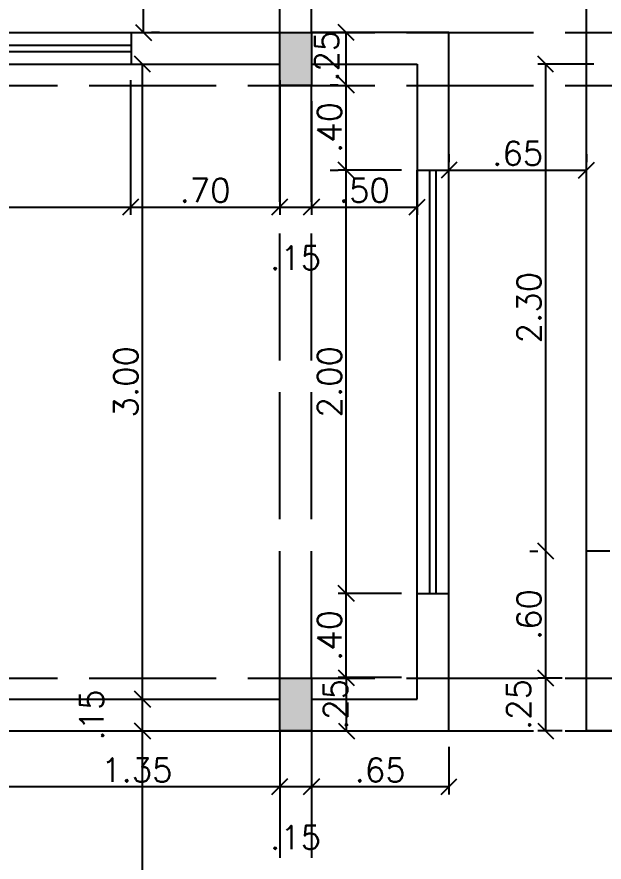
# Model space of a CAD drawing. Header units: inches. Extents: x -2 to 120, y -6 to 26.
# Drawn here: x 85.39 to 88.166, y 5.123 to 9.116 of the extents above; entities that cross this region are included whole.
import ezdxf

# ---------------------------------------------------------------- set-up
doc = ezdxf.new("R2010")
doc.units = ezdxf.units.IN
doc.header["$MEASUREMENT"] = 0
doc.linetypes.add('ACAD_ISO02W100', pattern=[15, 12, -3])
for name, color, linetype in [('Alvenaria', 4, 'Continuous'), ('ARQ-COTAS', 1, 'Continuous'), ('Estrutura', 6, 'Continuous'), ('Hachura', 8, 'Continuous'), ('Janela', 3, 'Continuous'), ('Peitoril', 1, 'Continuous'), ('Projecao', 1, 'ACAD_ISO02W100'), ('Soleira', 1, 'Continuous')]:
    doc.layers.add(name, color=color, linetype=linetype)
doc.layers.get('0').off()
doc.styles.add('ROMANS', font='romans.shx')
doc.dimstyles.new('1-75', dxfattribs={"dimscale": 0.75, "dimtxt": 0.15, "dimasz": 0.1, "dimexe": 0.05, "dimexo": 0.1, "dimgap": 0.03, "dimtad": 1, "dimzin": 5, "dimdsep": 46, "dimtxsty": 'ROMANS', "dimblk": 'OBLIQUE', "dimcen": 0, "dimclrd": 256, "dimclre": 256, "dimclrt": 2, "dimadec": 0, "dimazin": 0, "dimtfac": 1, "dimtofl": 0, "dimtmove": 2, "dimatfit": 3, "dimfxl": 0.04, "dimtolj": 1, "dimtzin": 1, "dimarcsym": 0})

# ---------------------------------------------------------------- blocks, each defined once
blk = doc.blocks.new('_Oblique')
at = {"color": 0, "linetype": 'ByBlock', "lineweight": -2}
blk.add_line((-0.5, -0.5), (0.5, 0.5), dxfattribs=at)
blk = doc.blocks.new('*D1071')
at = {"layer": 'ARQ-COTAS', "lineweight": -2, "transparency": 16777216}
for p, q in [((85.909, 5.7427), (85.9465, 5.7427)), ((85.984, 1.0427), (85.984, 5.7427)), ((85.909, 1.0427), (85.9465, 1.0427))]:
    blk.add_line(p, q, dxfattribs=at)
at = {"layer": 'DEFPOINTS', "color": 0, "transparency": 16777216}
for p in [(85.984, 5.7427), (85.984, 5.7427), (85.984, 1.0427)]:
    blk.add_point(p, dxfattribs=at)
at = {"layer": 'ARQ-COTAS', "lineweight": -2, "transparency": 16777216, "xscale": 0.07500000000000001, "yscale": 0.07500000000000001, "zscale": 0.07500000000000001}
for p, rotation in [((85.984, 5.7427), 90), ((85.984, 1.0427), 270)]:
    blk.add_blockref('_Oblique', p, dxfattribs=dict(at, rotation=rotation))
at = {"layer": 'ARQ-COTAS', "color": 2, "transparency": 16777216, "insert": (85.9053, 3.3927), "char_height": 0.1125, "attachment_point": 5, "rotation": 90, "style": 'ROMANS'}
blk.add_mtext('\\A1;4.70', dxfattribs=at)
blk = doc.blocks.new('*D1072')
at = {"layer": 'ARQ-COTAS', "lineweight": -2, "transparency": 16777216}
for p, q in [((85.909, 5.8927), (85.9465, 5.8927)), ((85.984, 5.7427), (85.984, 5.8927)), ((85.909, 5.7427), (85.9465, 5.7427))]:
    blk.add_line(p, q, dxfattribs=at)
at = {"layer": 'DEFPOINTS', "color": 0, "transparency": 16777216}
for p in [(85.984, 5.8927), (85.984, 5.8927), (85.984, 5.7427)]:
    blk.add_point(p, dxfattribs=at)
at = {"layer": 'ARQ-COTAS', "lineweight": -2, "transparency": 16777216, "xscale": 0.07500000000000001, "yscale": 0.07500000000000001, "zscale": 0.07500000000000001}
for p, rotation in [((85.984, 5.8927), 90), ((85.984, 5.7427), 270)]:
    blk.add_blockref('_Oblique', p, dxfattribs=dict(at, rotation=rotation))
at = {"layer": 'ARQ-COTAS', "color": 2, "transparency": 16777216, "insert": (85.744, 5.8177), "char_height": 0.1125, "attachment_point": 5, "rotation": 90, "style": 'ROMANS'}
blk.add_mtext('\\A1;.15', dxfattribs=at)
blk = doc.blocks.new('*D1073')
at = {"layer": 'ARQ-COTAS', "lineweight": -2, "transparency": 16777216}
for p, q in [((85.909, 8.8927), (85.9465, 8.8927)), ((85.984, 5.8927), (85.984, 8.8927)), ((85.909, 5.8927), (85.9465, 5.8927))]:
    blk.add_line(p, q, dxfattribs=at)
at = {"layer": 'DEFPOINTS', "color": 0, "transparency": 16777216}
for p in [(85.984, 8.8927), (85.984, 8.8927), (85.984, 5.8927)]:
    blk.add_point(p, dxfattribs=at)
at = {"layer": 'ARQ-COTAS', "lineweight": -2, "transparency": 16777216, "xscale": 0.07500000000000001, "yscale": 0.07500000000000001, "zscale": 0.07500000000000001}
for p, rotation in [((85.984, 8.8927), 90), ((85.984, 5.8927), 270)]:
    blk.add_blockref('_Oblique', p, dxfattribs=dict(at, rotation=rotation))
at = {"layer": 'ARQ-COTAS', "color": 2, "transparency": 16777216, "insert": (85.9053, 7.3927), "char_height": 0.1125, "attachment_point": 5, "rotation": 90, "style": 'ROMANS'}
blk.add_mtext('\\A1;3.00', dxfattribs=at)
blk = doc.blocks.new('*D1074')
at = {"layer": 'ARQ-COTAS', "lineweight": -2, "transparency": 16777216}
for p, q in [((85.9137, 9.6927), (85.9512, 9.6927)), ((85.9887, 9.0427), (85.9887, 9.6927)), ((86.0637, 9.0427), (86.0262, 9.0427))]:
    blk.add_line(p, q, dxfattribs=at)
at = {"layer": 'DEFPOINTS', "color": 0, "transparency": 16777216}
for p in [(85.9887, 9.6927), (85.9887, 9.6927), (85.9887, 9.0427)]:
    blk.add_point(p, dxfattribs=at)
at = {"layer": 'ARQ-COTAS', "lineweight": -2, "transparency": 16777216, "xscale": 0.07500000000000001, "yscale": 0.07500000000000001, "zscale": 0.07500000000000001}
for p, rotation in [((85.9887, 9.6927), 90), ((85.9887, 9.0427), 270)]:
    blk.add_blockref('_Oblique', p, dxfattribs=dict(at, rotation=rotation))
at = {"layer": 'ARQ-COTAS', "color": 2, "transparency": 16777216, "insert": (85.91, 9.3677), "char_height": 0.1125, "attachment_point": 5, "rotation": 90, "style": 'ROMANS'}
blk.add_mtext('\\A1;.65', dxfattribs=at)
blk = doc.blocks.new('*D1076')
at = {"layer": 'ARQ-COTAS', "lineweight": -2, "transparency": 16777216}
for p, q in [((86.8716, 9.0424), (86.9091, 9.0424)), ((86.9466, 8.7953), (86.9466, 9.0424)), ((86.8716, 8.7953), (86.9091, 8.7953))]:
    blk.add_line(p, q, dxfattribs=at)
at = {"layer": 'DEFPOINTS', "color": 0, "transparency": 16777216}
for p in [(86.9466, 9.0424), (86.9466, 9.0424), (86.9466, 8.7953)]:
    blk.add_point(p, dxfattribs=at)
at = {"layer": 'ARQ-COTAS', "lineweight": -2, "transparency": 16777216, "xscale": 0.07500000000000001, "yscale": 0.07500000000000001, "zscale": 0.07500000000000001}
for p, rotation in [((86.9466, 9.0424), 90), ((86.9466, 8.7953), 270)]:
    blk.add_blockref('_Oblique', p, dxfattribs=dict(at, rotation=rotation))
at = {"layer": 'ARQ-COTAS', "color": 2, "transparency": 16777216, "insert": (86.8541, 8.9307), "char_height": 0.1125, "attachment_point": 5, "rotation": 90, "style": 'ROMANS'}
blk.add_mtext('\\A1;.25', dxfattribs=at)
blk = doc.blocks.new('*D1077')
at = {"layer": 'ARQ-COTAS', "lineweight": -2, "transparency": 16777216}
for p, q in [((86.8716, 8.7953), (86.9091, 8.7953)), ((86.9466, 8.3927), (86.9466, 8.7953)), ((87.2075, 8.3927), (86.9091, 8.3927))]:
    blk.add_line(p, q, dxfattribs=at)
at = {"layer": 'DEFPOINTS', "color": 0, "transparency": 16777216}
for p in [(86.9466, 8.7953), (86.9466, 8.7953), (87.2825, 8.3927)]:
    blk.add_point(p, dxfattribs=at)
at = {"layer": 'ARQ-COTAS', "lineweight": -2, "transparency": 16777216, "xscale": 0.07500000000000001, "yscale": 0.07500000000000001, "zscale": 0.07500000000000001}
for p, rotation in [((86.9466, 8.7953), 90), ((86.9466, 8.3927), 270)]:
    blk.add_blockref('_Oblique', p, dxfattribs=dict(at, rotation=rotation))
at = {"layer": 'ARQ-COTAS', "color": 2, "transparency": 16777216, "insert": (86.8679, 8.594), "char_height": 0.1125, "attachment_point": 5, "rotation": 90, "style": 'ROMANS'}
blk.add_mtext('\\A1;.40', dxfattribs=at)
blk = doc.blocks.new('*D1078')
at = {"layer": 'ARQ-COTAS', "lineweight": -2, "transparency": 16777216}
for p, q in [((86.8716, 8.3927), (86.9091, 8.3927)), ((86.9466, 6.3927), (86.9466, 8.3927)), ((87.2075, 6.3927), (86.9091, 6.3927))]:
    blk.add_line(p, q, dxfattribs=at)
at = {"layer": 'DEFPOINTS', "color": 0, "transparency": 16777216}
for p in [(86.9466, 8.3927), (86.9466, 8.3927), (87.2825, 6.3927)]:
    blk.add_point(p, dxfattribs=at)
at = {"layer": 'ARQ-COTAS', "lineweight": -2, "transparency": 16777216, "xscale": 0.07500000000000001, "yscale": 0.07500000000000001, "zscale": 0.07500000000000001}
for p, rotation in [((86.9466, 8.3927), 90), ((86.9466, 6.3927), 270)]:
    blk.add_blockref('_Oblique', p, dxfattribs=dict(at, rotation=rotation))
at = {"layer": 'ARQ-COTAS', "color": 2, "transparency": 16777216, "insert": (86.8679, 7.3927), "char_height": 0.1125, "attachment_point": 5, "rotation": 90, "style": 'ROMANS'}
blk.add_mtext('\\A1;2.00', dxfattribs=at)
blk = doc.blocks.new('*D1079')
at = {"layer": 'ARQ-COTAS', "lineweight": -2, "transparency": 16777216}
for p, q in [((86.9753, 6.3927), (86.9091, 6.3927)), ((86.9466, 5.9947), (86.9466, 6.3927)), ((87.2075, 5.9947), (86.9091, 5.9947))]:
    blk.add_line(p, q, dxfattribs=at)
at = {"layer": 'DEFPOINTS', "color": 0, "transparency": 16777216}
for p in [(86.9466, 6.3927), (87.0503, 6.3927), (87.2825, 5.9947)]:
    blk.add_point(p, dxfattribs=at)
at = {"layer": 'ARQ-COTAS', "lineweight": -2, "transparency": 16777216, "xscale": 0.07500000000000001, "yscale": 0.07500000000000001, "zscale": 0.07500000000000001}
for p, rotation in [((86.9466, 6.3927), 90), ((86.9466, 5.9947), 270)]:
    blk.add_blockref('_Oblique', p, dxfattribs=dict(at, rotation=rotation))
at = {"layer": 'ARQ-COTAS', "color": 2, "transparency": 16777216, "insert": (86.8679, 6.1937), "char_height": 0.1125, "attachment_point": 5, "rotation": 90, "style": 'ROMANS'}
blk.add_mtext('\\A1;.40', dxfattribs=at)
blk = doc.blocks.new('*D1080')
at = {"layer": 'ARQ-COTAS', "lineweight": -2, "transparency": 16777216}
for p, q in [((86.8736, 5.9927), (86.9111, 5.9927)), ((86.9486, 5.7427), (86.9486, 5.9927)), ((86.8575, 5.7427), (86.9861, 5.7427))]:
    blk.add_line(p, q, dxfattribs=at)
at = {"layer": 'DEFPOINTS', "color": 0, "transparency": 16777216}
for p in [(86.9486, 5.9927), (86.9486, 5.9927), (86.7825, 5.7427)]:
    blk.add_point(p, dxfattribs=at)
at = {"layer": 'ARQ-COTAS', "lineweight": -2, "transparency": 16777216, "xscale": 0.07500000000000001, "yscale": 0.07500000000000001, "zscale": 0.07500000000000001}
for p, rotation in [((86.9486, 5.9927), 90), ((86.9486, 5.7427), 270)]:
    blk.add_blockref('_Oblique', p, dxfattribs=dict(at, rotation=rotation))
at = {"layer": 'ARQ-COTAS', "color": 2, "transparency": 16777216, "insert": (86.8964, 5.8677), "char_height": 0.1125, "attachment_point": 5, "rotation": 90, "style": 'ROMANS'}
blk.add_mtext('\\A1;.25', dxfattribs=at)
blk = doc.blocks.new('*D1082')
at = {"layer": 'ARQ-COTAS', "lineweight": -2, "transparency": 16777216}
for p, q in [((88.1175, 8.8927), (87.8521, 8.8927)), ((87.8896, 6.5927), (87.8896, 8.8927)), ((87.8146, 6.5927), (87.8521, 6.5927))]:
    blk.add_line(p, q, dxfattribs=at)
at = {"layer": 'DEFPOINTS', "color": 0, "transparency": 16777216}
for p in [(87.8896, 8.8927), (88.1925, 8.8927), (87.8896, 6.5927)]:
    blk.add_point(p, dxfattribs=at)
at = {"layer": 'ARQ-COTAS', "lineweight": -2, "transparency": 16777216, "xscale": 0.07500000000000001, "yscale": 0.07500000000000001, "zscale": 0.07500000000000001}
for p, rotation in [((87.8896, 8.8927), 90), ((87.8896, 6.5927), 270)]:
    blk.add_blockref('_Oblique', p, dxfattribs=dict(at, rotation=rotation))
at = {"layer": 'ARQ-COTAS', "color": 2, "transparency": 16777216, "insert": (87.8108, 7.7427), "char_height": 0.1125, "attachment_point": 5, "rotation": 90, "style": 'ROMANS'}
blk.add_mtext('\\A1;2.30', dxfattribs=at)
blk = doc.blocks.new('*D1083')
at = {"layer": 'ARQ-COTAS', "lineweight": -2, "transparency": 16777216}
for p, q in [((87.8146, 6.5927), (87.8521, 6.5927)), ((87.8896, 5.9927), (87.8896, 6.5927)), ((87.9675, 5.9927), (87.8521, 5.9927))]:
    blk.add_line(p, q, dxfattribs=at)
at = {"layer": 'DEFPOINTS', "color": 0, "transparency": 16777216}
for p in [(87.8896, 6.5927), (87.8896, 6.5927), (88.0425, 5.9927)]:
    blk.add_point(p, dxfattribs=at)
at = {"layer": 'ARQ-COTAS', "lineweight": -2, "transparency": 16777216, "xscale": 0.07500000000000001, "yscale": 0.07500000000000001, "zscale": 0.07500000000000001}
for p, rotation in [((87.8896, 6.5927), 90), ((87.8896, 5.9927), 270)]:
    blk.add_blockref('_Oblique', p, dxfattribs=dict(at, rotation=rotation))
at = {"layer": 'ARQ-COTAS', "color": 2, "transparency": 16777216, "insert": (87.8108, 6.2927), "char_height": 0.1125, "attachment_point": 5, "rotation": 90, "style": 'ROMANS'}
blk.add_mtext('\\A1;.60', dxfattribs=at)
blk = doc.blocks.new('*D1084')
at = {"layer": 'ARQ-COTAS', "lineweight": -2, "transparency": 16777216}
for p, q in [((87.8146, 5.9927), (87.8521, 5.9927)), ((87.8896, 5.7427), (87.8896, 5.9927)), ((87.9675, 5.7427), (87.8521, 5.7427))]:
    blk.add_line(p, q, dxfattribs=at)
at = {"layer": 'DEFPOINTS', "color": 0, "transparency": 16777216}
for p in [(87.8896, 5.9927), (87.8896, 5.9927), (88.0425, 5.7427)]:
    blk.add_point(p, dxfattribs=at)
at = {"layer": 'ARQ-COTAS', "lineweight": -2, "transparency": 16777216, "xscale": 0.07500000000000001, "yscale": 0.07500000000000001, "zscale": 0.07500000000000001}
for p, rotation in [((87.8896, 5.9927), 90), ((87.8896, 5.7427), 270)]:
    blk.add_blockref('_Oblique', p, dxfattribs=dict(at, rotation=rotation))
at = {"layer": 'ARQ-COTAS', "color": 2, "transparency": 16777216, "insert": (87.7621, 5.8677), "char_height": 0.1125, "attachment_point": 5, "rotation": 90, "style": 'ROMANS'}
blk.add_mtext('\\A1;.25', dxfattribs=at)
blk = doc.blocks.new('*D1115')
at = {"layer": 'ARQ-COTAS', "lineweight": -2, "transparency": 16777216}
for p, q in [((87.4325, 8.4677), (87.4325, 8.4302)), ((88.0825, 8.4677), (88.0825, 8.4302)), ((87.4325, 8.3927), (88.0825, 8.3927))]:
    blk.add_line(p, q, dxfattribs=at)
at = {"layer": 'DEFPOINTS', "color": 0, "transparency": 16777216}
for p in [(87.4325, 8.3927), (88.0825, 8.3927), (88.0825, 8.3927)]:
    blk.add_point(p, dxfattribs=at)
at = {"layer": 'ARQ-COTAS', "lineweight": -2, "transparency": 16777216, "xscale": 0.07500000000000001, "yscale": 0.07500000000000001, "zscale": 0.07500000000000001, "rotation": 180}
blk.add_blockref('_Oblique', (87.4325, 8.3927), dxfattribs=at)
at = {"layer": 'ARQ-COTAS', "lineweight": -2, "transparency": 16777216, "xscale": 0.07500000000000001, "yscale": 0.07500000000000001, "zscale": 0.07500000000000001}
blk.add_blockref('_Oblique', (88.0825, 8.3927), dxfattribs=at)
at = {"layer": 'ARQ-COTAS', "color": 2, "transparency": 16777216, "insert": (87.7575, 8.4715), "char_height": 0.1125, "attachment_point": 5, "style": 'ROMANS'}
blk.add_mtext('\\A1;.65', dxfattribs=at)
blk = doc.blocks.new('*D1119')
at = {"layer": 'ARQ-COTAS', "lineweight": -2, "transparency": 16777216}
for p, q in [((86.7825, 5.6677), (86.7825, 5.4421)), ((87.4325, 5.6677), (87.4325, 5.4421)), ((86.7825, 5.4796), (87.4325, 5.4796))]:
    blk.add_line(p, q, dxfattribs=at)
at = {"layer": 'DEFPOINTS', "color": 0, "transparency": 16777216}
for p in [(86.7825, 5.7427), (87.4325, 5.7427), (87.4325, 5.4796)]:
    blk.add_point(p, dxfattribs=at)
at = {"layer": 'ARQ-COTAS', "lineweight": -2, "transparency": 16777216, "xscale": 0.07500000000000001, "yscale": 0.07500000000000001, "zscale": 0.07500000000000001, "rotation": 180}
blk.add_blockref('_Oblique', (86.7825, 5.4796), dxfattribs=at)
at = {"layer": 'ARQ-COTAS', "lineweight": -2, "transparency": 16777216, "xscale": 0.07500000000000001, "yscale": 0.07500000000000001, "zscale": 0.07500000000000001}
blk.add_blockref('_Oblique', (87.4325, 5.4796), dxfattribs=at)
at = {"layer": 'ARQ-COTAS', "color": 2, "transparency": 16777216, "insert": (87.1075, 5.5584), "char_height": 0.1125, "attachment_point": 5, "style": 'ROMANS'}
blk.add_mtext('\\A1;.65', dxfattribs=at)
blk = doc.blocks.new('*D1120')
at = {"layer": 'ARQ-COTAS', "lineweight": -2, "transparency": 16777216}
for p, q in [((86.6325, 5.6677), (86.6325, 5.4421)), ((86.7825, 5.6677), (86.7825, 5.4421)), ((86.6325, 5.4796), (86.7825, 5.4796))]:
    blk.add_line(p, q, dxfattribs=at)
at = {"layer": 'DEFPOINTS', "color": 0, "transparency": 16777216}
for p in [(86.6325, 5.7427), (86.7825, 5.7427), (86.7825, 5.4796)]:
    blk.add_point(p, dxfattribs=at)
at = {"layer": 'ARQ-COTAS', "lineweight": -2, "transparency": 16777216, "xscale": 0.07500000000000001, "yscale": 0.07500000000000001, "zscale": 0.07500000000000001, "rotation": 180}
blk.add_blockref('_Oblique', (86.6325, 5.4796), dxfattribs=at)
at = {"layer": 'ARQ-COTAS', "lineweight": -2, "transparency": 16777216, "xscale": 0.07500000000000001, "yscale": 0.07500000000000001, "zscale": 0.07500000000000001}
blk.add_blockref('_Oblique', (86.7825, 5.4796), dxfattribs=at)
at = {"layer": 'ARQ-COTAS', "color": 2, "transparency": 16777216, "insert": (86.7075, 5.2396), "char_height": 0.1125, "attachment_point": 5, "style": 'ROMANS'}
blk.add_mtext('\\A1;.15', dxfattribs=at)
blk = doc.blocks.new('*D1121')
at = {"layer": 'ARQ-COTAS', "lineweight": -2, "transparency": 16777216}
for p, q in [((85.2825, 5.6677), (85.2825, 5.4421)), ((86.6325, 5.6677), (86.6325, 5.4421)), ((85.2825, 5.4796), (86.6325, 5.4796))]:
    blk.add_line(p, q, dxfattribs=at)
at = {"layer": 'DEFPOINTS', "color": 0, "transparency": 16777216}
for p in [(85.2825, 5.7427), (86.6325, 5.7427), (86.6325, 5.4796)]:
    blk.add_point(p, dxfattribs=at)
at = {"layer": 'ARQ-COTAS', "lineweight": -2, "transparency": 16777216, "xscale": 0.07500000000000001, "yscale": 0.07500000000000001, "zscale": 0.07500000000000001, "rotation": 180}
blk.add_blockref('_Oblique', (85.2825, 5.4796), dxfattribs=at)
at = {"layer": 'ARQ-COTAS', "lineweight": -2, "transparency": 16777216, "xscale": 0.07500000000000001, "yscale": 0.07500000000000001, "zscale": 0.07500000000000001}
blk.add_blockref('_Oblique', (86.6325, 5.4796), dxfattribs=at)
at = {"layer": 'ARQ-COTAS', "color": 2, "transparency": 16777216, "insert": (85.9575, 5.5584), "char_height": 0.1125, "attachment_point": 5, "style": 'ROMANS'}
blk.add_mtext('\\A1;1.35', dxfattribs=at)
blk = doc.blocks.new('*D1125')
at = {"layer": 'ARQ-COTAS', "lineweight": -2, "transparency": 16777216}
for p, q in [((81.9325, 8.8177), (81.9325, 8.1807)), ((85.9278, 8.8177), (85.9278, 8.1807)), ((81.9325, 8.2182), (85.9278, 8.2182))]:
    blk.add_line(p, q, dxfattribs=at)
at = {"layer": 'DEFPOINTS', "color": 0, "transparency": 16777216}
for p in [(81.9325, 8.8927), (85.9278, 8.8927), (85.9278, 8.2182)]:
    blk.add_point(p, dxfattribs=at)
at = {"layer": 'ARQ-COTAS', "lineweight": -2, "transparency": 16777216, "xscale": 0.07500000000000001, "yscale": 0.07500000000000001, "zscale": 0.07500000000000001, "rotation": 180}
blk.add_blockref('_Oblique', (81.9325, 8.2182), dxfattribs=at)
at = {"layer": 'ARQ-COTAS', "lineweight": -2, "transparency": 16777216, "xscale": 0.07500000000000001, "yscale": 0.07500000000000001, "zscale": 0.07500000000000001}
blk.add_blockref('_Oblique', (85.9278, 8.2182), dxfattribs=at)
at = {"layer": 'ARQ-COTAS', "color": 2, "transparency": 16777216, "insert": (83.9301, 8.2969), "char_height": 0.1125, "attachment_point": 5, "style": 'ROMANS'}
blk.add_mtext('\\A1;4.00', dxfattribs=at)
blk = doc.blocks.new('*D1128')
at = {"layer": 'ARQ-COTAS', "lineweight": -2, "transparency": 16777216}
for p, q in [((86.6325, 8.8177), (86.6325, 8.1807)), ((85.9278, 8.7175), (85.9278, 8.1807)), ((85.9278, 8.2182), (86.6325, 8.2182))]:
    blk.add_line(p, q, dxfattribs=at)
at = {"layer": 'DEFPOINTS', "color": 0, "transparency": 16777216}
for p in [(86.6325, 8.8927), (85.9278, 8.7925), (86.6325, 8.2182)]:
    blk.add_point(p, dxfattribs=at)
at = {"layer": 'ARQ-COTAS', "lineweight": -2, "transparency": 16777216, "xscale": 0.07500000000000001, "yscale": 0.07500000000000001, "zscale": 0.07500000000000001, "rotation": 180}
blk.add_blockref('_Oblique', (85.9278, 8.2182), dxfattribs=at)
at = {"layer": 'ARQ-COTAS', "lineweight": -2, "transparency": 16777216, "xscale": 0.07500000000000001, "yscale": 0.07500000000000001, "zscale": 0.07500000000000001}
blk.add_blockref('_Oblique', (86.6325, 8.2182), dxfattribs=at)
at = {"layer": 'ARQ-COTAS', "color": 2, "transparency": 16777216, "insert": (86.2801, 8.2969), "char_height": 0.1125, "attachment_point": 5, "style": 'ROMANS'}
blk.add_mtext('\\A1;.70', dxfattribs=at)
blk = doc.blocks.new('*D1129')
at = {"layer": 'ARQ-COTAS', "lineweight": -2, "transparency": 16777216}
for p, q in [((86.6325, 8.7175), (86.6325, 8.1807)), ((86.7825, 8.7177), (86.7825, 8.1807)), ((86.6325, 8.2182), (86.7825, 8.2182))]:
    blk.add_line(p, q, dxfattribs=at)
at = {"layer": 'DEFPOINTS', "color": 0, "transparency": 16777216}
for p in [(86.6325, 8.7925), (86.7825, 8.7927), (86.7825, 8.2182)]:
    blk.add_point(p, dxfattribs=at)
at = {"layer": 'ARQ-COTAS', "lineweight": -2, "transparency": 16777216, "xscale": 0.07500000000000001, "yscale": 0.07500000000000001, "zscale": 0.07500000000000001, "rotation": 180}
blk.add_blockref('_Oblique', (86.6325, 8.2182), dxfattribs=at)
at = {"layer": 'ARQ-COTAS', "lineweight": -2, "transparency": 16777216, "xscale": 0.07500000000000001, "yscale": 0.07500000000000001, "zscale": 0.07500000000000001}
blk.add_blockref('_Oblique', (86.7825, 8.2182), dxfattribs=at)
at = {"layer": 'ARQ-COTAS', "color": 2, "transparency": 16777216, "insert": (86.7075, 7.9782), "char_height": 0.1125, "attachment_point": 5, "style": 'ROMANS'}
blk.add_mtext('\\A1;.15', dxfattribs=at)
blk = doc.blocks.new('*D1130')
at = {"layer": 'ARQ-COTAS', "lineweight": -2, "transparency": 16777216}
for p, q in [((87.2825, 8.8177), (87.2825, 8.1807)), ((86.7825, 8.7175), (86.7825, 8.1807)), ((86.7825, 8.2182), (87.2825, 8.2182))]:
    blk.add_line(p, q, dxfattribs=at)
at = {"layer": 'DEFPOINTS', "color": 0, "transparency": 16777216}
for p in [(87.2825, 8.8927), (86.7825, 8.7925), (87.2825, 8.2182)]:
    blk.add_point(p, dxfattribs=at)
at = {"layer": 'ARQ-COTAS', "lineweight": -2, "transparency": 16777216, "xscale": 0.07500000000000001, "yscale": 0.07500000000000001, "zscale": 0.07500000000000001, "rotation": 180}
blk.add_blockref('_Oblique', (86.7825, 8.2182), dxfattribs=at)
at = {"layer": 'ARQ-COTAS', "lineweight": -2, "transparency": 16777216, "xscale": 0.07500000000000001, "yscale": 0.07500000000000001, "zscale": 0.07500000000000001}
blk.add_blockref('_Oblique', (87.2825, 8.2182), dxfattribs=at)
at = {"layer": 'ARQ-COTAS', "color": 2, "transparency": 16777216, "insert": (87.0325, 8.2969), "char_height": 0.1125, "attachment_point": 5, "style": 'ROMANS'}
blk.add_mtext('\\A1;.50', dxfattribs=at)

msp = doc.modelspace()

# ---------------------------------------------------------------- hatches: boundary and pattern name
at = {"layer": 'Hachura', "ltscale": 0.03}
h = msp.add_hatch(dxfattribs=at)
h.set_pattern_fill('AR-CONC', color=256, scale=0.01)
h.set_pattern_definition([(50, (75.782486, 0.8927), (0.07172602, -0.00627521), [0.0075, -0.0825]), (355, (75.782486, 0.8927), (-0.01387513, 0.0752192), [0.006, -0.066]), (100.45144, (75.78846, 0.89218), (0.05785088, 0.068944), [0.00637402, -0.0701142]), (46.1842, (75.782486, 0.9127), (0.10672413, -0.01655193), [0.01125, -0.12375]), (96.63564, (75.79138, 0.91132), (0.0934662, 0.09741186), [0.00956103, -0.1051714]), (351.18416, (75.78249, 0.9127), (0.0934662, 0.09741186), [0.009, -0.099]), (21, (75.792486, 0.9077), (0.0596907, -0.04026189), [0.0075, -0.0825]), (326, (75.792486, 0.9077), (0.02433153, 0.072515), [0.006, -0.066]), (71.45144, (75.79746, 0.904346), (0.08402224, 0.03225312), [0.00637402, -0.0701142]), (37.5, (75.782486, 0.8927), (0.001215986, 0.033289385), [0, -0.0652, 0, -0.067, 0, -0.06625]), (7.5, (75.782486, 0.8927), (0.026306954, 0.03944117), [0, -0.0382, 0, -0.0637, 0, -0.02525]), (327.5, (75.760186, 0.8927), (0.053382244, -0.002255487), [0, -0.025, 0, -0.078, 0, -0.1035]), (317.5, (75.750186, 0.8927), (0.05831862, 0.0100105), [0, -0.0325, 0, -0.0518, 0, -0.0735])])
h.paths.add_polyline_path([(75.9825, 5.9927), (75.7825, 5.9927), (75.7825, 5.7427), (75.9825, 5.7427)])
h.paths.add_polyline_path([(75.9825, 9.0427), (75.7825, 9.0427), (75.7825, 8.7927), (75.9825, 8.7927)])
h.paths.add_polyline_path([(81.2825, 9.0425), (81.1325, 9.0425), (81.1325, 8.7927), (81.2825, 8.7927)])
h.paths.add_polyline_path([(81.2825, 5.9927), (81.1325, 5.9927), (81.1325, 5.7427), (81.2825, 5.7427)])
h.paths.add_polyline_path([(86.7825, 5.9927), (86.6325, 5.9927), (86.6325, 5.7427), (86.7825, 5.7427)])
h.paths.add_polyline_path([(86.7825, 9.0424), (86.6325, 9.0424), (86.6325, 8.7927), (86.7825, 8.7927)])
h.paths.add_polyline_path([(76.0325, 13.8927), (75.7825, 13.8927), (75.7825, 13.6927), (76.0325, 13.6927)])
h.paths.add_polyline_path([(81.3325, 13.8927), (81.0825, 13.8927), (81.0825, 13.6927), (81.3325, 13.6927)])
h.paths.add_polyline_path([(86.7825, 13.8927), (86.5325, 13.8927), (86.5325, 13.6927), (86.7825, 13.6927)])
h.paths.add_polyline_path([(90.7825, 13.8927), (90.5325, 13.8927), (90.5325, 13.6927), (90.7825, 13.6927)])
h.paths.add_polyline_path([(90.7925, 5.9927), (90.5925, 5.9927), (90.5925, 5.7427), (90.7925, 5.7427)])
h.paths.add_polyline_path([(90.7925, 1.0927), (90.5425, 1.0927), (90.5425, 0.8927), (90.7925, 0.8927)])
h.paths.add_polyline_path([(86.8425, 1.0927), (86.5925, 1.0927), (86.5925, 0.8927), (86.8425, 0.8927)])
h.paths.add_polyline_path([(81.3325, 1.0927), (81.0825, 1.0927), (81.0825, 0.8927), (81.3325, 0.8927)])
h.paths.add_polyline_path([(76.0325, 1.0927), (75.7825, 1.0927), (75.7825, 0.8927), (76.0325, 0.8927)])
h.paths.add_polyline_path([(89.4575, 7.4154), (89.9905, 7.4154), (89.9905, 7.5842), (89.4575, 7.5842)], flags=9)
h.paths.add_polyline_path([(89.3049, 7.5804), (89.8862, 7.5804), (89.8862, 7.7491), (89.3049, 7.7491)], flags=9)

# ---------------------------------------------------------------- linework, layer by layer
at = {"layer": 'Alvenaria'}
for p, q in [((88.0825, 9.0427), (88.0825, 9.6927)), ((85.9325, 8.8927), (85.9325, 9.0427)), ((85.9325, 9.0427), (86.6325, 9.0427)), ((87.4325, 9.0427), (86.7825, 9.0427)), ((87.4325, 8.3927), (87.4325, 9.0427)), ((88.0825, 6.5927), (88.0825, 9.0427)), ((85.9325, 8.8927), (86.6325, 8.8927)), ((86.7825, 8.8927), (87.2825, 8.8927)), ((87.2825, 8.8927), (87.2825, 8.3927)), ((87.2825, 8.3927), (87.4325, 8.3927)), ((88.1925, 6.5927), (88.0825, 6.5927)), ((87.2825, 5.8927), (87.2825, 6.3927)), ((87.2825, 6.3927), (87.4325, 6.3927)), ((87.4325, 5.7427), (87.4325, 6.3927)), ((88.0825, 5.7427), (88.0825, 5.9927)), ((88.0825, 5.9927), (88.1925, 5.9927)), ((85.2825, 5.8927), (86.6325, 5.8927)), ((86.7825, 5.8927), (87.2825, 5.8927)), ((85.2825, 5.7427), (86.6325, 5.7427)), ((86.7825, 5.7427), (87.4325, 5.7427)), ((90.5925, 5.7427), (88.0825, 5.7427))]:
    msp.add_line(p, q, dxfattribs=at)
at = {"layer": 'Estrutura'}
for p, q in [((86.6325, 8.7927), (86.6325, 9.0427)), ((86.6325, 9.0427), (86.7825, 9.0427)), ((86.7825, 9.0427), (86.7825, 8.7927)), ((86.7825, 8.7927), (86.6325, 8.7927)), ((86.6325, 5.7427), (86.6325, 5.9927)), ((86.6325, 5.9927), (86.7825, 5.9927)), ((86.7825, 5.9927), (86.7825, 5.7427)), ((86.7825, 5.7427), (86.6325, 5.7427))]:
    msp.add_line(p, q, dxfattribs=at)
at = {"layer": 'Janela'}
for p, q in [((81.9325, 8.9827), (85.9325, 8.9827)), ((81.9325, 8.9527), (85.9325, 8.9527)), ((87.3425, 6.3927), (87.3425, 8.3927)), ((87.3725, 6.3927), (87.3725, 8.3927))]:
    msp.add_line(p, q, dxfattribs=at)
at = {"layer": 'Peitoril'}
for p, q in [((81.9325, 9.0427), (85.9325, 9.0427)), ((81.9325, 8.8927), (85.9325, 8.8927)), ((87.2825, 6.3927), (87.2825, 8.3927)), ((87.4325, 6.3927), (87.4325, 8.3927))]:
    msp.add_line(p, q, dxfattribs=at)
at = {"layer": 'Projecao', "ltscale": 0.05}
for p, q in [((86.6325, 9.0427), (86.6325, 13.6775)), ((86.7825, 9.0427), (86.7825, 13.6775)), ((75.9825, 9.0427), (90.5925, 9.0423)), ((75.9825, 8.7927), (90.5925, 8.7923)), ((86.6325, 5.9927), (86.6325, 8.7927)), ((86.7825, 5.9927), (86.7825, 8.7927)), ((75.9825, 5.9927), (90.5925, 5.9927)), ((75.9825, 5.7427), (90.5925, 5.7427)), ((86.6325, 5.7427), (86.6325, 1.0927)), ((86.7825, 5.7427), (86.7825, 1.0927))]:
    msp.add_line(p, q, dxfattribs=at)
at = {"layer": 'Soleira'}
msp.add_line((88.0825, 5.9927), (88.0825, 6.5927), dxfattribs=at)

# ---------------------------------------------------------------- dimensions: what is measured, and where the dimension line sits
at = {"layer": 'ARQ-COTAS'}
for base, p1, p2, picture, middle in [((85.9887, 9.6927), (85.9887, 9.0427), (85.9887, 9.6927), '*D1074', (85.91, 9.3677)), ((85.984, 8.8927), (85.984, 5.8927), (85.984, 8.8927), '*D1073', (85.9053, 7.3927)), ((87.8896, 8.8927), (87.8896, 6.5927), (88.1925, 8.8927), '*D1082', (87.8108, 7.7427)), ((86.9466, 8.7953), (87.2825, 8.3927), (86.9466, 8.7953), '*D1077', (86.8679, 8.594)), ((86.9466, 8.3927), (87.2825, 6.3927), (86.9466, 8.3927), '*D1078', (86.8679, 7.3927)), ((87.8896, 6.5927), (88.0425, 5.9927), (87.8896, 6.5927), '*D1083', (87.8108, 6.2927)), ((86.9466, 6.3927), (87.2825, 5.9947), (87.0503, 6.3927), '*D1079', (86.8679, 6.1937)), ((87.8896, 5.9927), (88.0425, 5.7427), (87.8896, 5.9927), '*D1084', (87.7621, 5.8677)), ((85.984, 5.8927), (85.984, 5.7427), (85.984, 5.8927), '*D1072', (85.744, 5.8177)), ((85.984, 5.7427), (85.984, 1.0427), (85.984, 5.7427), '*D1071', (85.9053, 3.3927))]:
    dim = msp.add_linear_dim(base=base, p1=p1, p2=p2, angle=90, dimstyle='1-75', dxfattribs=at)
    dim.commit()
    dim.dimension.update_dxf_attribs({"geometry": picture, "text_midpoint": middle})
for base, p1, p2, picture, middle in [((86.9466, 9.0424), (86.9466, 8.7953), (86.9466, 9.0424), '*D1076', (86.8541, 8.9307)), ((86.9486, 5.9927), (86.7825, 5.7427), (86.9486, 5.9927), '*D1080', (86.8964, 5.8677))]:
    dim = msp.add_linear_dim(base=base, p1=p1, p2=p2, angle=90, dimstyle='1-75', dxfattribs=at)
    dim.commit()
    dim.dimension.update_dxf_attribs({"geometry": picture, "text_midpoint": middle, "dimtype": 160})
for base, p1, p2, picture, middle in [((85.9278, 8.2182), (81.9325, 8.8927), (85.9278, 8.8927), '*D1125', (83.9301, 8.2969)), ((86.6325, 8.2182), (85.9278, 8.7925), (86.6325, 8.8927), '*D1128', (86.2801, 8.2969)), ((87.2825, 8.2182), (86.7825, 8.7925), (87.2825, 8.8927), '*D1130', (87.0325, 8.2969)), ((86.7825, 8.2182), (86.6325, 8.7925), (86.7825, 8.7927), '*D1129', (86.7075, 7.9782)), ((88.0825, 8.3927), (87.4325, 8.3927), (88.0825, 8.3927), '*D1115', (87.7575, 8.4715)), ((86.6325, 5.4796), (85.2825, 5.7427), (86.6325, 5.7427), '*D1121', (85.9575, 5.5584)), ((86.7825, 5.4796), (86.6325, 5.7427), (86.7825, 5.7427), '*D1120', (86.7075, 5.2396)), ((87.4325, 5.4796), (86.7825, 5.7427), (87.4325, 5.7427), '*D1119', (87.1075, 5.5584))]:
    dim = msp.add_linear_dim(base=base, p1=p1, p2=p2, dimstyle='1-75', dxfattribs=at)
    dim.commit()
    dim.dimension.update_dxf_attribs({"geometry": picture, "text_midpoint": middle})

doc.saveas('drawing.dxf')
